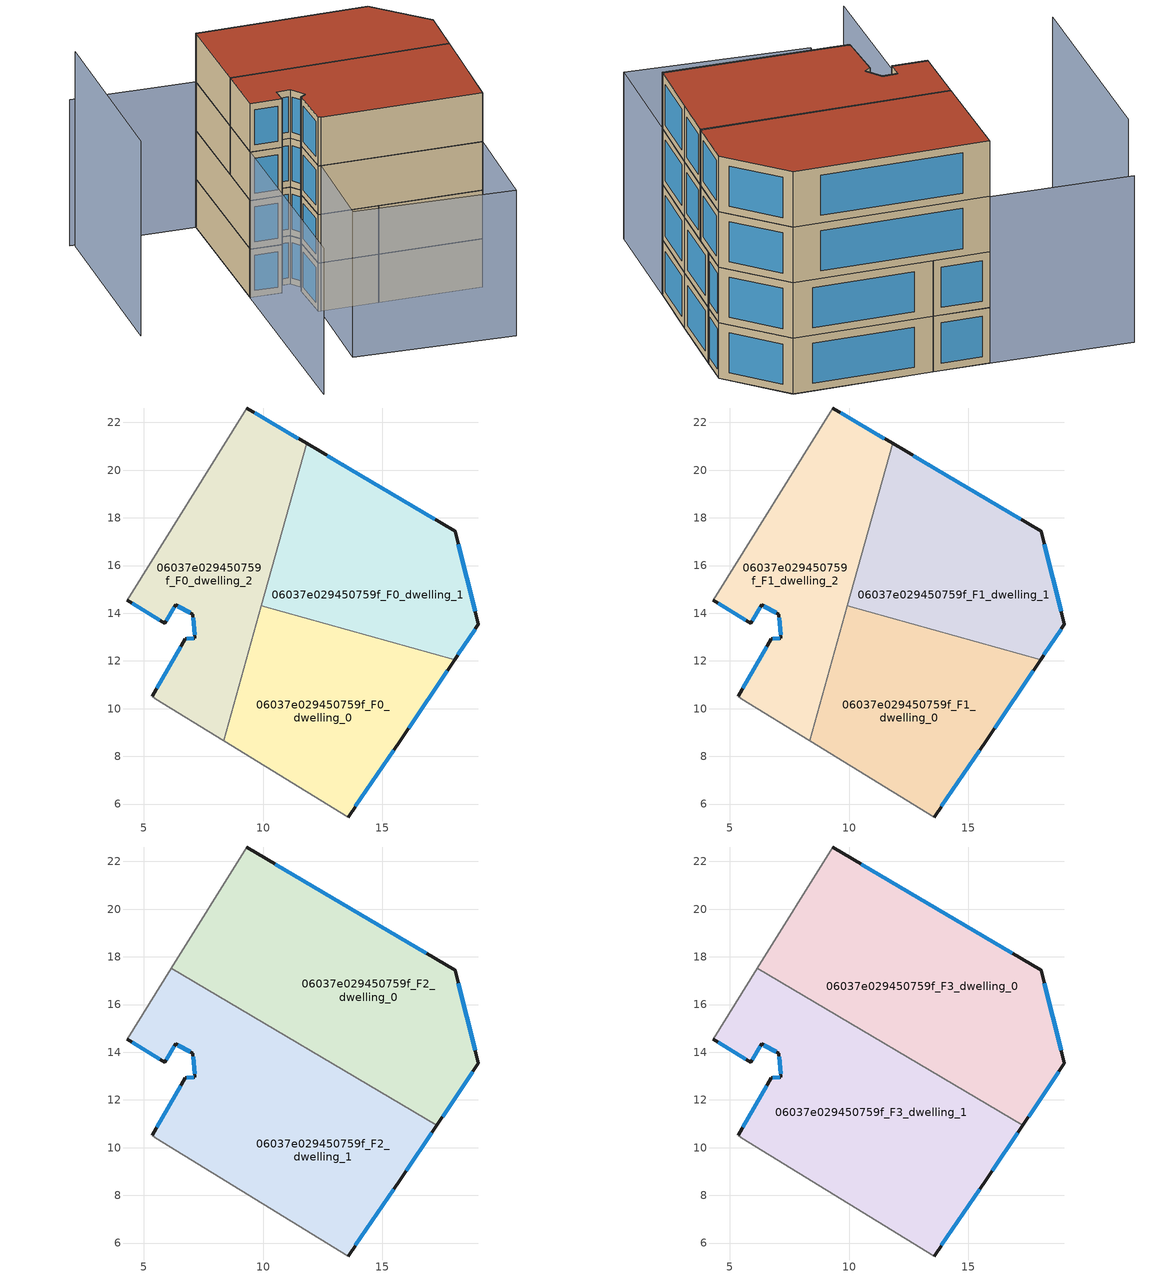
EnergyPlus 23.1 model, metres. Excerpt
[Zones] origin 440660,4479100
06037e029450759f_F0_dwelling_0
 floor ground (EU_floor_Construction): 15.79,8.71 18.03,12.05 9.93,14.32 8.35,8.65 13.56,5.46 z0
 wall outside (EU_wall_Construction): 18.03,12.05 15.79,8.71 13.56,5.46 z0:3
 wall adiabatic (EU_wall_Construction): 13.56,5.46 8.35,8.65 z0:3
 wall to 06037e029450759f_F0_dwelling_2 (EU_wall_Construction): 8.35,8.65 9.93,14.32 z0:3
 wall to 06037e029450759f_F0_dwelling_1 (EU_wall_Construction): 9.93,14.32 18.03,12.05 z0:3
 window (EU_Window_Construction): 17.72,11.59 16.11,9.18 / 15.48,8.26 13.87,5.91 z0.42:2.58
06037e029450759f_F0_dwelling_1
 floor ground (EU_floor_Construction): 18.03,12.05 19.03,13.54 18.06,17.43 11.82,21.12 9.93,14.32 z0
 wall outside (EU_wall_Construction): 11.82,21.12 18.06,17.43 19.03,13.54 18.03,12.05 z0:3
 wall to 06037e029450759f_F0_dwelling_2 (EU_wall_Construction): 9.93,14.32 11.82,21.12 z0:3
 window (EU_Window_Construction): 18.19,16.89 18.89,14.08 / 18.89,13.33 18.17,12.26 / 12.69,20.61 17.19,17.94 z0.42:2.58
06037e029450759f_F0_dwelling_2
 floor ground (EU_floor_Construction): 8.35,8.65 11.82,21.12 9.31,22.61 4.3,14.55 5.89,13.58 6.33,14.35 7.05,13.96 7.15,12.96 6.74,12.92 5.34,10.52 5.48,10.4 z0
 wall outside (EU_wall_Construction): 9.31,22.61 11.82,21.12 / 5.34,10.52 6.74,12.92 7.15,12.96 7.05,13.96 6.33,14.35 5.89,13.58 4.3,14.55 z0:3
 wall adiabatic (EU_wall_Construction): 4.3,14.55 9.31,22.61 / 8.35,8.65 5.48,10.4 5.34,10.52 z0:3
 window (EU_Window_Construction): 6.79,12.93 7.09,12.95 / 7.13,13.09 7.06,13.82 / 6.95,14.01 6.43,14.29 / 6.27,14.24 5.95,13.68 / 5.67,13.71 4.52,14.42 / 9.66,22.4 11.47,21.33 / 5.54,10.85 6.54,12.59 z0.42:2.58
06037e029450759f_F1_dwelling_0
 floor to 06037e029450759f_F0_dwelling_0 (EU_floor_Construction): 15.79,8.71 18.03,12.05 9.93,14.32 8.35,8.65 13.56,5.46 z3
 wall outside (EU_wall_Construction): 18.03,12.05 15.79,8.71 13.56,5.46 z3:6
 wall adiabatic (EU_wall_Construction): 13.56,5.46 8.35,8.65 z3:6
 wall to 06037e029450759f_F1_dwelling_2 (EU_wall_Construction): 8.35,8.65 9.93,14.32 z3:6
 wall to 06037e029450759f_F1_dwelling_1 (EU_wall_Construction): 9.93,14.32 18.03,12.05 z3:6
 window (EU_Window_Construction): 17.72,11.59 16.11,9.18 / 15.48,8.26 13.87,5.91 z3.42:5.58
06037e029450759f_F1_dwelling_1
 floor to 06037e029450759f_F0_dwelling_1 (EU_floor_Construction): 18.03,12.05 19.03,13.54 18.06,17.43 11.82,21.12 9.93,14.32 z3
 wall outside (EU_wall_Construction): 11.82,21.12 18.06,17.43 19.03,13.54 18.03,12.05 z3:6
 wall to 06037e029450759f_F1_dwelling_2 (EU_wall_Construction): 9.93,14.32 11.82,21.12 z3:6
 window (EU_Window_Construction): 18.19,16.89 18.89,14.08 / 18.89,13.33 18.17,12.26 / 12.69,20.61 17.19,17.94 z3.42:5.58
06037e029450759f_F1_dwelling_2
 floor to 06037e029450759f_F0_dwelling_2 (EU_floor_Construction): 8.35,8.65 11.82,21.12 9.31,22.61 4.3,14.55 5.89,13.58 6.33,14.35 7.05,13.96 7.15,12.96 6.74,12.92 5.34,10.52 5.48,10.4 z3
 wall outside (EU_wall_Construction): 9.31,22.61 11.82,21.12 / 5.34,10.52 6.74,12.92 7.15,12.96 7.05,13.96 6.33,14.35 5.89,13.58 4.3,14.55 z3:6
 wall adiabatic (EU_wall_Construction): 4.3,14.55 9.31,22.61 / 8.35,8.65 5.48,10.4 5.34,10.52 z3:6
 window (EU_Window_Construction): 6.79,12.93 7.09,12.95 / 7.13,13.09 7.06,13.82 / 6.95,14.01 6.43,14.29 / 6.27,14.24 5.95,13.68 / 5.67,13.71 4.52,14.42 / 9.66,22.4 11.47,21.33 / 5.54,10.85 6.54,12.59 z3.42:5.58
06037e029450759f_F2_dwelling_0
 floor to 06037e029450759f_F1_dwelling_0 (EU_floor_Construction): 17.29,10.94 18.03,12.05 13.04,13.45 z6
 floor to 06037e029450759f_F1_dwelling_1 (EU_floor_Construction): 18.03,12.05 19.03,13.54 18.06,17.43 11.82,21.12 10.16,15.15 13.04,13.45 z6
 floor to 06037e029450759f_F1_dwelling_2 (EU_floor_Construction): 10.16,15.15 11.82,21.12 9.31,22.61 6.15,17.52 z6
 wall outside (EU_wall_Construction): 9.31,22.61 18.06,17.43 19.03,13.54 17.29,10.94 z6:9
 wall adiabatic (EU_wall_Construction): 6.15,17.52 9.31,22.61 z6:9
 wall to 06037e029450759f_F2_dwelling_1 (EU_wall_Construction): 17.29,10.94 6.15,17.52 z6:9
 window (EU_Window_Construction): 10.52,21.89 16.84,18.15 / 18.19,16.89 18.89,14.08 / 18.79,13.18 17.53,11.3 z6.42:8.58
06037e029450759f_F2_dwelling_1
 floor to 06037e029450759f_F1_dwelling_0 (EU_floor_Construction): 15.79,8.71 17.29,10.94 13.04,13.45 9.93,14.32 8.35,8.65 13.56,5.46 z6
 floor to 06037e029450759f_F1_dwelling_1 (EU_floor_Construction): 13.04,13.45 10.16,15.15 9.93,14.32 z6
 floor to 06037e029450759f_F1_dwelling_2 (EU_floor_Construction): 9.93,14.31 10.16,15.15 6.15,17.52 4.3,14.55 5.89,13.58 6.33,14.35 7.05,13.96 z6; 8.35,8.65 9.93,14.31 7.05,13.96 7.15,12.96 6.74,12.92 5.34,10.52 5.48,10.4 z6
 wall outside (EU_wall_Construction): 5.34,10.52 6.74,12.92 7.15,12.96 7.05,13.96 6.33,14.35 5.89,13.58 4.3,14.55 / 17.29,10.94 15.79,8.71 13.56,5.46 z6:9
 wall adiabatic (EU_wall_Construction): 4.3,14.55 6.15,17.52 / 13.56,5.46 5.48,10.4 5.34,10.52 z6:9
 window (EU_Window_Construction): 5.54,10.85 6.54,12.59 / 6.79,12.93 7.09,12.95 / 7.13,13.09 7.06,13.82 / 6.95,14.01 6.43,14.29 / 6.27,14.24 5.95,13.68 / 5.67,13.71 4.52,14.42 / 17.08,10.63 16,9.02 / 15.48,8.26 13.87,5.91 z6.42:8.58
06037e029450759f_F3_dwelling_0
 floor to 06037e029450759f_F2_dwelling_0 (EU_floor_Construction): 17.29,10.94 19.03,13.54 18.06,17.43 9.31,22.61 6.15,17.52 z9
 wall outside (EU_wall_Construction): 9.31,22.61 18.06,17.43 19.03,13.54 17.29,10.94 z9:12
 wall adiabatic (EU_wall_Construction): 6.15,17.52 9.31,22.61 z9:12
 wall to 06037e029450759f_F3_dwelling_1 (EU_wall_Construction): 17.29,10.94 6.15,17.52 z9:12
 window (EU_Window_Construction): 10.52,21.89 16.84,18.15 / 18.19,16.89 18.89,14.08 / 18.79,13.18 17.53,11.3 z9.42:11.58
 roof outside (EU_roof_Construction): 18.06,17.43 19.03,13.54 17.29,10.94 6.15,17.52 9.31,22.61 z12
06037e029450759f_F3_dwelling_1
 floor to 06037e029450759f_F2_dwelling_1 (EU_floor_Construction): 15.79,8.71 17.29,10.94 6.15,17.52 4.3,14.55 5.89,13.58 6.33,14.35 7.05,13.96 7.15,12.96 6.74,12.92 5.34,10.52 5.48,10.4 13.56,5.46 z9
 wall outside (EU_wall_Construction): 5.34,10.52 6.74,12.92 7.15,12.96 7.05,13.96 6.33,14.35 5.89,13.58 4.3,14.55 / 17.29,10.94 15.79,8.71 13.56,5.46 z9:12
 wall adiabatic (EU_wall_Construction): 4.3,14.55 6.15,17.52 / 13.56,5.46 5.48,10.4 5.34,10.52 z9:12
 window (EU_Window_Construction): 5.54,10.85 6.54,12.59 / 6.79,12.93 7.09,12.95 / 7.13,13.09 7.06,13.82 / 6.95,14.01 6.43,14.29 / 6.27,14.24 5.95,13.68 / 5.67,13.71 4.52,14.42 / 17.08,10.63 16,9.02 / 15.48,8.26 13.87,5.91 z9.42:11.58
 roof outside (EU_roof_Construction): 17.29,10.94 15.79,8.71 13.56,5.46 5.48,10.4 5.34,10.52 6.74,12.92 7.15,12.96 7.05,13.96 6.33,14.35 5.89,13.58 4.3,14.55 6.15,17.52 z12
shading: 3.04,26.53 9.33,22.59 / 9.33,22.59 -2.56,3.6 / 13.56,5.46 9.96,0.06 / 9.96,0.06 2.06,5.33 / 2.06,5.33 5.66,10.73 / 5.66,10.73 13.56,5.46 z0:9; 3.17,26.25 -3.3,16.17 z0:12
[Building]
EU S2 Campaign: North Axis=0; Terrain=City; Solar Distribution=FullExterior
[Site:Location]
Madrid: Latitude=40.5; Longitude=-3.5; Time Zone=1; Elevation=609
[SizingPeriod:WeatherFileDays]
AnnualSizingPeriod: Begin Month=1; Begin Day of Month=1; End Month=12; End Day of Month=31; Day of Week for Start Day=Monday; Use Weather File Daylight Saving Period=No; Use Weather File Rain and Snow Indicators=No
[MATERIAL]
EU_InternalMass_Material: Roughness=MediumRough; Thickness=0.1; Conductivity=1; Density=1800; Specific Heat=900; Thermal Absorptance=0.9; Solar Absorptance=0.7; Visible Absorptance=0.7
[MATERIAL:NOMASS] Roughness=MediumRough; Thermal Absorptance=0.9; Solar Absorptance=0.7; Visible Absorptance=0.7
Name | Thermal Resistance
EU_wall_NoMass | 1.60022
EU_roof_NoMass | 1.57597
EU_floor_NoMass | 0.470652
[WINDOWMATERIAL:SIMPLEGLAZINGSYSTEM]
EU_Window_SimpleGlazing: UFactor=3.28802; Solar Heat Gain Coefficient=0.85; Visible Transmittance=0.85
[CONSTRUCTION]
EU_wall_Construction: EU_wall_NoMass
EU_roof_Construction: EU_roof_NoMass
EU_floor_Construction: EU_floor_NoMass
EU_InternalMass_Construction: EU_InternalMass_Material
EU_Window_Construction: EU_Window_SimpleGlazing
[ZONE] Type=1; Multiplier=1; Ceiling Height=autocalculate; Floor Area=autocalculate; Part of Total Floor Area=Yes
Name | Volume
06037e029450759f_F0_dwelling_0; 06037e029450759f_F1_dwelling_0 | 147.587
06037e029450759f_F2_dwelling_0 | 221.359
06037e029450759f_F3_dwelling_0 | 221.366
06037e029450759f_F0_dwelling_1; 06037e029450759f_F1_dwelling_1 | 147.573
06037e029450759f_F2_dwelling_1 | 221.358
06037e029450759f_F3_dwelling_1 | 221.362
06037e029450759f_F0_dwelling_2 | 147.568
06037e029450759f_F1_dwelling_2 | 147.569
[INTERNALMASS] Construction=EU_InternalMass_Construction
Name | Zone or ZoneList | Surface Area
06037e029450759f_F0_dwelling_0_EU_InternalMass | 06037e029450759f_F0_dwelling_0 | 49.1949
06037e029450759f_F0_dwelling_1_EU_InternalMass | 06037e029450759f_F0_dwelling_1 | 49.1904
06037e029450759f_F0_dwelling_2_EU_InternalMass | 06037e029450759f_F0_dwelling_2 | 49.1894
06037e029450759f_F1_dwelling_0_EU_InternalMass | 06037e029450759f_F1_dwelling_0 | 49.1949
06037e029450759f_F1_dwelling_1_EU_InternalMass | 06037e029450759f_F1_dwelling_1 | 49.1904
06037e029450759f_F1_dwelling_2_EU_InternalMass | 06037e029450759f_F1_dwelling_2 | 49.1894
06037e029450759f_F2_dwelling_0_EU_InternalMass | 06037e029450759f_F2_dwelling_0 | 73.7885
06037e029450759f_F2_dwelling_1_EU_InternalMass | 06037e029450759f_F2_dwelling_1 | 73.7874
06037e029450759f_F3_dwelling_0_EU_InternalMass | 06037e029450759f_F3_dwelling_0 | 73.7885
06037e029450759f_F3_dwelling_1_EU_InternalMass | 06037e029450759f_F3_dwelling_1 | 73.7874
[OTHEREQUIPMENT] Fuel Type=Electricity; Design Level Calculation Method=Watts/Area; Power per Zone Floor Area=1; Fraction Latent=0; Fraction Radiant=0; Fraction Lost=0; Carbon Dioxide Generation Rate=0; EndUse Subcategory=EU_Step8_InternalGains
Name | Zone or ZoneList or Space or SpaceList | Schedule
EU_Step8_InternalGain_06037e029450759f_F0_dwelling_0_f000 | 06037e029450759f_F0_dwelling_0 | EU_Step8_GainSchedule_06037e029450759f_F0_dwelling_0_f000
EU_Step8_InternalGain_06037e029450759f_F0_dwelling_1_f000 | 06037e029450759f_F0_dwelling_1 | EU_Step8_GainSchedule_06037e029450759f_F0_dwelling_1_f000
EU_Step8_InternalGain_06037e029450759f_F0_dwelling_2_f000 | 06037e029450759f_F0_dwelling_2 | EU_Step8_GainSchedule_06037e029450759f_F0_dwelling_2_f000
EU_Step8_InternalGain_06037e029450759f_F1_dwelling_0_f000 | 06037e029450759f_F1_dwelling_0 | EU_Step8_GainSchedule_06037e029450759f_F1_dwelling_0_f000
EU_Step8_InternalGain_06037e029450759f_F1_dwelling_1_f000 | 06037e029450759f_F1_dwelling_1 | EU_Step8_GainSchedule_06037e029450759f_F1_dwelling_1_f000
EU_Step8_InternalGain_06037e029450759f_F1_dwelling_2_f000 | 06037e029450759f_F1_dwelling_2 | EU_Step8_GainSchedule_06037e029450759f_F1_dwelling_2_f000
EU_Step8_InternalGain_06037e029450759f_F2_dwelling_0_f000 | 06037e029450759f_F2_dwelling_0 | EU_Step8_GainSchedule_06037e029450759f_F2_dwelling_0_f000
EU_Step8_InternalGain_06037e029450759f_F2_dwelling_1_f000 | 06037e029450759f_F2_dwelling_1 | EU_Step8_GainSchedule_06037e029450759f_F2_dwelling_1_f000
EU_Step8_InternalGain_06037e029450759f_F3_dwelling_0_f000 | 06037e029450759f_F3_dwelling_0 | EU_Step8_GainSchedule_06037e029450759f_F3_dwelling_0_f000
EU_Step8_InternalGain_06037e029450759f_F3_dwelling_1_f000 | 06037e029450759f_F3_dwelling_1 | EU_Step8_GainSchedule_06037e029450759f_F3_dwelling_1_f000
[ZONEVENTILATION:DESIGNFLOWRATE] Schedule=EU_AlwaysOn; Design Flow Rate Calculation Method=AirChanges/Hour; Air Changes per Hour=0.480704; Ventilation Type=Natural; Fan Pressure Rise=0; Fan Total Efficiency=1; Constant Term Coefficient=1; Temperature Term Coefficient=0; Velocity Term Coefficient=0; Velocity Squared Term Coefficient=0; Minimum Indoor Temperature=-100; Maximum Indoor Temperature=100; Delta Temperature=-100; Minimum Outdoor Temperature=-100; Maximum Outdoor Temperature=100; Maximum Wind Speed=40
Name | Zone or ZoneList or Space or SpaceList
EU_ConstantAir_06037e029450759f_F0_dwelling_0 | 06037e029450759f_F0_dwelling_0
EU_ConstantAir_06037e029450759f_F0_dwelling_1 | 06037e029450759f_F0_dwelling_1
EU_ConstantAir_06037e029450759f_F0_dwelling_2 | 06037e029450759f_F0_dwelling_2
EU_ConstantAir_06037e029450759f_F1_dwelling_0 | 06037e029450759f_F1_dwelling_0
EU_ConstantAir_06037e029450759f_F1_dwelling_1 | 06037e029450759f_F1_dwelling_1
EU_ConstantAir_06037e029450759f_F1_dwelling_2 | 06037e029450759f_F1_dwelling_2
EU_ConstantAir_06037e029450759f_F2_dwelling_0 | 06037e029450759f_F2_dwelling_0
EU_ConstantAir_06037e029450759f_F2_dwelling_1 | 06037e029450759f_F2_dwelling_1
EU_ConstantAir_06037e029450759f_F3_dwelling_0 | 06037e029450759f_F3_dwelling_0
EU_ConstantAir_06037e029450759f_F3_dwelling_1 | 06037e029450759f_F3_dwelling_1
[HVACTEMPLATE:THERMOSTAT] Constant Heating Setpoint=20; Constant Cooling Setpoint=50
EU_HeatOnly_06037e029450759f_F0_dwelling_0; EU_HeatOnly_06037e029450759f_F0_dwelling_1; EU_HeatOnly_06037e029450759f_F0_dwelling_2; EU_HeatOnly_06037e029450759f_F1_dwelling_0; EU_HeatOnly_06037e029450759f_F1_dwelling_1; EU_HeatOnly_06037e029450759f_F1_dwelling_2; EU_HeatOnly_06037e029450759f_F2_dwelling_0; EU_HeatOnly_06037e029450759f_F2_dwelling_1; EU_HeatOnly_06037e029450759f_F3_dwelling_0; EU_HeatOnly_06037e029450759f_F3_dwelling_1
[HVACTEMPLATE:ZONE:IDEALLOADSAIRSYSTEM] System Availability Schedule=EU_AlwaysOn; Maximum Heating Supply Air Temperature=50; Minimum Cooling Supply Air Temperature=13; Maximum Heating Supply Air Humidity Ratio=0.0156; Minimum Cooling Supply Air Humidity Ratio=0.0077; Heating Limit=NoLimit; Cooling Limit=NoLimit; Heating Availability Schedule=EU_AlwaysOn; Cooling Availability Schedule=EU_CoolingOff; Dehumidification Control Type=ConstantSensibleHeatRatio; Cooling Sensible Heat Ratio=0.7; Dehumidification Setpoint=60; Humidification Control Type=None; Humidification Setpoint=30; Outdoor Air Method=None; Outdoor Air Flow Rate per Person=0.00944; Outdoor Air Flow Rate per Zone Floor Area=0; Outdoor Air Flow Rate per Zone=0; Demand Controlled Ventilation Type=None; Outdoor Air Economizer Type=NoEconomizer; Heat Recovery Type=None; Sensible Heat Recovery Effectiveness=0.7; Latent Heat Recovery Effectiveness=0.65
Name | Template Thermostat
06037e029450759f_F0_dwelling_0 | EU_HeatOnly_06037e029450759f_F0_dwelling_0
06037e029450759f_F0_dwelling_1 | EU_HeatOnly_06037e029450759f_F0_dwelling_1
06037e029450759f_F0_dwelling_2 | EU_HeatOnly_06037e029450759f_F0_dwelling_2
06037e029450759f_F1_dwelling_0 | EU_HeatOnly_06037e029450759f_F1_dwelling_0
06037e029450759f_F1_dwelling_1 | EU_HeatOnly_06037e029450759f_F1_dwelling_1
06037e029450759f_F1_dwelling_2 | EU_HeatOnly_06037e029450759f_F1_dwelling_2
06037e029450759f_F2_dwelling_0 | EU_HeatOnly_06037e029450759f_F2_dwelling_0
06037e029450759f_F2_dwelling_1 | EU_HeatOnly_06037e029450759f_F2_dwelling_1
06037e029450759f_F3_dwelling_0 | EU_HeatOnly_06037e029450759f_F3_dwelling_0
06037e029450759f_F3_dwelling_1 | EU_HeatOnly_06037e029450759f_F3_dwelling_1
[SIZING:ZONE] Zone Cooling Design Supply Air Temperature Input Method=SupplyAirTemperature; Zone Cooling Design Supply Air Temperature=13; Zone Heating Design Supply Air Temperature Input Method=SupplyAirTemperature; Zone Heating Design Supply Air Temperature=50; Zone Cooling Design Supply Air Humidity Ratio=0.008; Zone Heating Design Supply Air Humidity Ratio=0.008; Cooling Design Air Flow Method=DesignDay; Cooling Design Air Flow Rate=0; Cooling Minimum Air Flow per Zone Floor Area=0.000762; Cooling Minimum Air Flow=0; Cooling Minimum Air Flow Fraction=0.2; Heating Design Air Flow Method=DesignDay; Heating Design Air Flow Rate=0; Heating Maximum Air Flow per Zone Floor Area=0.002032; Heating Maximum Air Flow=0.141576; Heating Maximum Air Flow Fraction=0.3; Account for Dedicated Outdoor Air System=No; Dedicated Outdoor Air System Control Strategy=NeutralSupplyAir; Dedicated Outdoor Air Low Setpoint Temperature for Design=autosize; Dedicated Outdoor Air High Setpoint Temperature for Design=autosize; Zone Load Sizing Method=Sensible Load Only No Latent Load; Zone Latent Cooling Design Supply Air Humidity Ratio Input Method=HumidityRatioDifference; Zone Cooling Design Supply Air Humidity Ratio Difference=0.005; Zone Latent Heating Design Supply Air Humidity Ratio Input Method=HumidityRatioDifference; Zone Humidification Design Supply Air Humidity Ratio Difference=0.005
06037e029450759f_F0_dwelling_0; 06037e029450759f_F0_dwelling_1; 06037e029450759f_F0_dwelling_2; 06037e029450759f_F1_dwelling_0; 06037e029450759f_F1_dwelling_1; 06037e029450759f_F1_dwelling_2; 06037e029450759f_F2_dwelling_0; 06037e029450759f_F2_dwelling_1; 06037e029450759f_F3_dwelling_0; 06037e029450759f_F3_dwelling_1
[SCHEDULE:CONSTANT]
Name | Hourly Value
EU_AlwaysOn | 1
EU_CoolingOff | 0
[SCHEDULE:FILE] Column Number=1; Rows to Skip at Top=0; Number of Hours of Data=8760; Column Separator=Comma; Interpolate to Timestep=No; Minutes per Item=60; Adjust Schedule for Daylight Savings=Yes
Name | File
EU_Step8_GainSchedule_06037e029450759f_F0_dwelling_0_f000 | ../../schedules/06037e029450759f/06037e029450759f_F0_dwelling_0_f000_gain.csv
EU_Step8_GainSchedule_06037e029450759f_F0_dwelling_1_f000 | ../../schedules/06037e029450759f/06037e029450759f_F0_dwelling_1_f000_gain.csv
EU_Step8_GainSchedule_06037e029450759f_F0_dwelling_2_f000 | ../../schedules/06037e029450759f/06037e029450759f_F0_dwelling_2_f000_gain.csv
EU_Step8_GainSchedule_06037e029450759f_F1_dwelling_0_f000 | ../../schedules/06037e029450759f/06037e029450759f_F1_dwelling_0_f000_gain.csv
EU_Step8_GainSchedule_06037e029450759f_F1_dwelling_1_f000 | ../../schedules/06037e029450759f/06037e029450759f_F1_dwelling_1_f000_gain.csv
EU_Step8_GainSchedule_06037e029450759f_F1_dwelling_2_f000 | ../../schedules/06037e029450759f/06037e029450759f_F1_dwelling_2_f000_gain.csv
EU_Step8_GainSchedule_06037e029450759f_F2_dwelling_0_f000 | ../../schedules/06037e029450759f/06037e029450759f_F2_dwelling_0_f000_gain.csv
EU_Step8_GainSchedule_06037e029450759f_F2_dwelling_1_f000 | ../../schedules/06037e029450759f/06037e029450759f_F2_dwelling_1_f000_gain.csv
EU_Step8_GainSchedule_06037e029450759f_F3_dwelling_0_f000 | ../../schedules/06037e029450759f/06037e029450759f_F3_dwelling_0_f000_gain.csv
EU_Step8_GainSchedule_06037e029450759f_F3_dwelling_1_f000 | ../../schedules/06037e029450759f/06037e029450759f_F3_dwelling_1_f000_gain.csv
